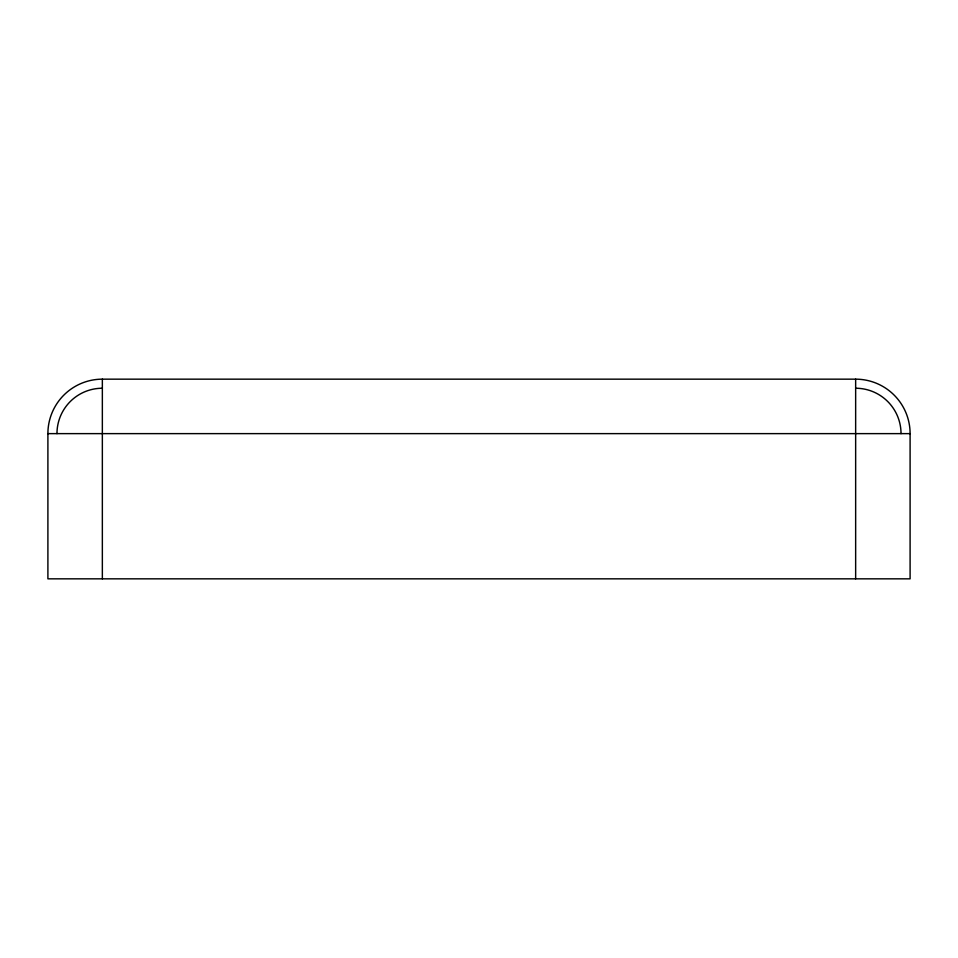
<?xml version="1.0" encoding="UTF-8"?>
<svg xmlns="http://www.w3.org/2000/svg" width="958" height="958" viewBox="0 0 958 958"><rect width="100%" height="100%" fill="white"/><g stroke="black" fill="none" stroke-linecap="round" stroke-linejoin="round"><path stroke-width="1.44" d="M102.35 379.164L855.65 379.164A54.45 54.45 0 0 1 910.1 433.627L910.1 578.836L47.9 578.836L47.9 433.627A54.45 54.45 0 0 1 102.35 379.164L102.35 578.836M47.9 433.627L910.1 433.627M855.65 379.164L855.65 578.836M855.65 388.241A45.373 45.373 0 0 1 901.023 433.627M56.977 433.627A45.373 45.373 0 0 1 102.35 388.241"/></g></svg>
